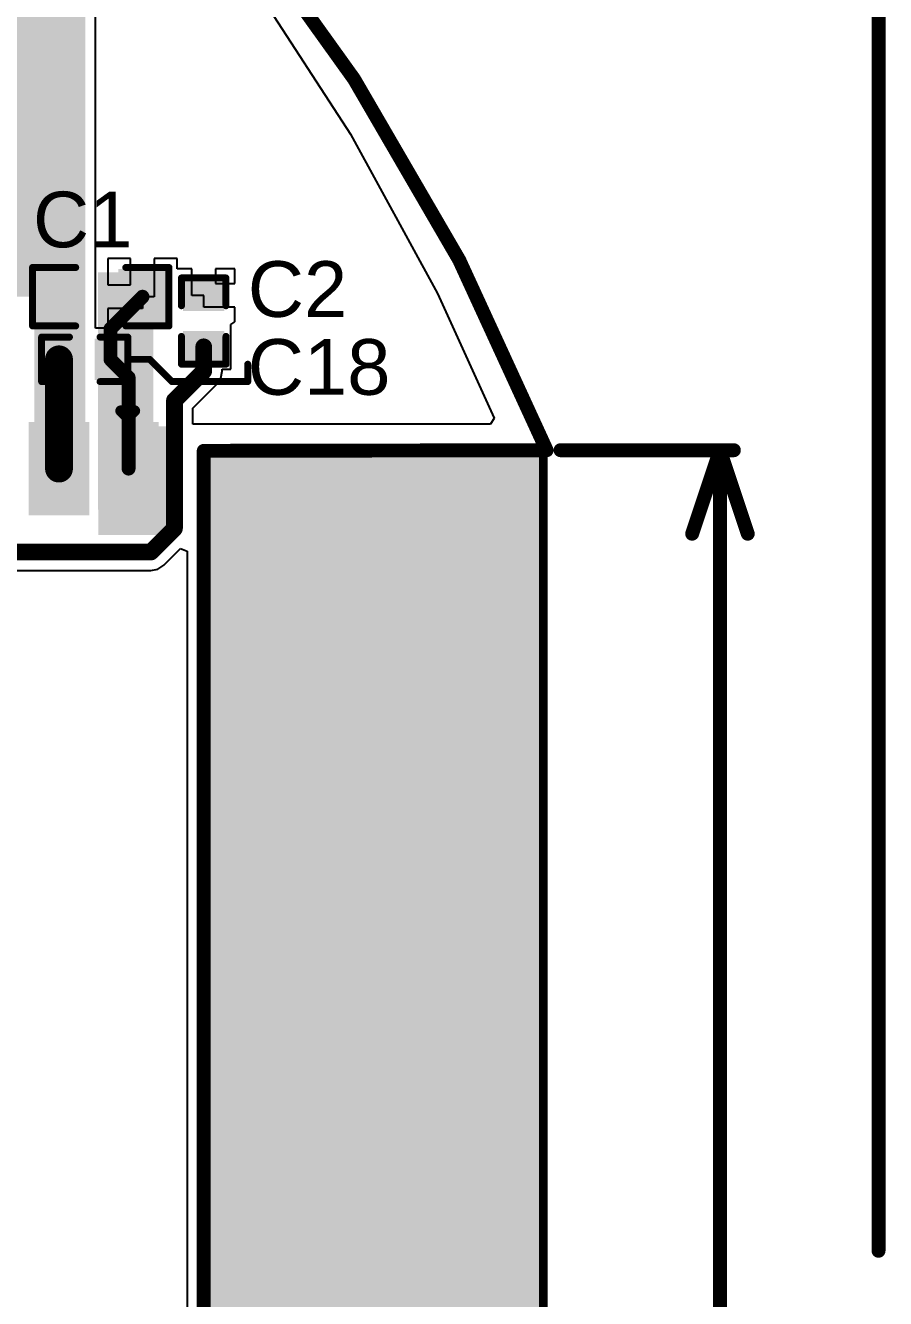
# Model space of a CAD drawing. Header units: inches. Extents: x -5 to 433, y -20 to 71.
# Drawn here: x 75.49 to 91.19, y 33.06 to 56.3 of the extents above; entities that cross this region are included whole.
import ezdxf

# ---------------------------------------------------------------- set-up
doc = ezdxf.new("R2010")
doc.units = ezdxf.units.IN
for name, color, linetype in [('Board Outline', 216, 'Continuous'), ('Deimensions', 6, 'Continuous'), ('Keep-Out Layer', 6, 'Continuous'), ('Multi-Layer', 9, 'Continuous'), ('Top Layer', 1, 'Continuous'), ('Top Overlay', 2, 'Continuous'), ('Top Paste', 8, 'Continuous'), ('Top Solder', 216, 'Continuous')]:
    doc.layers.add(name, color=color, linetype=linetype)
doc.styles.add('Arial', font='', dxfattribs={"height": 0.2})
doc.styles.get('Arial').set_extended_font_data('Arial')

msp = doc.modelspace()

# ---------------------------------------------------------------- hatches: boundary and pattern name
at = {"layer": 'Keep-Out Layer'}
msp.add_hatch(color=6, dxfattribs=at).paths.add_polyline_path([(78.775, 48.501), (78.775, 30.416), (84.871, 30.416), (84.871, 48.501)])
at = {"layer": 'Top Layer'}
for points in [[(74.384, 51.346), (76.581, 51.346), (76.581, 58.445), (74.384, 58.445)], [(75.648, 47.459), (76.581, 47.459), (76.581, 52.705), (75.648, 52.705)], [(75.717, 50.902), (75.717, 51.791), (76.479, 51.791), (76.479, 50.902)], [(76.81, 47.459), (77.818, 47.459), (77.818, 51.791), (76.81, 51.791)], [(77.241, 50.902), (77.241, 51.791), (78.003, 51.791), (78.003, 50.902)], [(78.422, 51.6), (79.057, 51.6), (79.057, 51.143), (78.422, 51.143)], [(78.422, 50.66), (79.057, 50.66), (79.057, 50.203), (78.422, 50.203)], [(76.327, 50.521), (76.327, 49.886), (75.87, 49.886), (75.87, 50.521)], [(77.267, 50.521), (77.267, 49.886), (76.81, 49.886), (76.81, 50.521)], [(76.548, 48.959), (76.548, 47.459), (75.648, 47.459), (75.648, 48.959)], [(77.818, 48.959), (77.818, 47.459), (76.918, 47.459), (76.918, 48.959)]]:
    msp.add_hatch(color=1, dxfattribs=at).paths.add_polyline_path(points)
at = {"layer": 'Top Overlay'}
for points in [[(77.85, 48.979), (77.85, 46.999), (78.29, 46.999), (78.29, 48.979)], [(76.816, 47.417), (76.816, 46.999), (77.894, 46.999), (77.894, 47.417)], [(80.071, 47.358), (80.071, 46.647), (84.236, 46.647), (84.236, 47.358)], [(83.703, 47.358), (83.703, 44.894), (84.236, 44.894), (84.236, 47.358)], [(84.236, 44.894), (84.236, 45.605), (80.071, 45.605), (80.071, 44.894)], [(83.703, 44.97), (83.703, 42.43), (84.236, 42.43), (84.236, 44.97)], [(81.696, 42.964), (81.696, 40.424), (82.23, 40.424), (82.23, 42.964)], [(81.696, 42.43), (84.236, 42.43), (84.236, 42.964), (81.696, 42.964)], [(81.696, 40.424), (84.236, 40.424), (84.236, 40.957), (81.696, 40.957)], [(83.703, 40.957), (83.703, 38.417), (84.236, 38.417), (84.236, 40.957)], [(81.696, 38.95), (81.696, 36.41), (82.23, 36.41), (82.23, 38.95)], [(84.236, 38.95), (81.696, 38.95), (81.696, 38.417), (84.236, 38.417)], [(81.696, 36.41), (84.236, 36.41), (84.236, 36.944), (81.696, 36.944)], [(83.703, 36.944), (83.703, 34.404), (84.236, 34.404), (84.236, 36.944)], [(81.696, 34.937), (81.696, 32.397), (82.23, 32.397), (82.23, 34.937)], [(81.696, 34.404), (84.236, 34.404), (84.236, 34.937), (81.696, 34.937)]]:
    msp.add_hatch(color=2, dxfattribs=at).paths.add_polyline_path(points)
at = {"layer": 'Top Paste'}
for points in [[(75.717, 50.902), (75.717, 51.791), (76.479, 51.791), (76.479, 50.902)], [(77.241, 50.902), (77.241, 51.791), (78.003, 51.791), (78.003, 50.902)], [(78.422, 51.6), (79.057, 51.6), (79.057, 51.143), (78.422, 51.143)], [(78.422, 50.66), (79.057, 50.66), (79.057, 50.203), (78.422, 50.203)], [(76.327, 50.521), (76.327, 49.886), (75.87, 49.886), (75.87, 50.521)], [(77.267, 50.521), (77.267, 49.886), (76.81, 49.886), (76.81, 50.521)], [(76.548, 48.959), (76.548, 47.459), (75.648, 47.459), (75.648, 48.959)], [(77.818, 48.959), (77.818, 47.459), (76.918, 47.459), (76.918, 48.959)]]:
    msp.add_hatch(color=8, dxfattribs=at).paths.add_polyline_path(points)
at = {"layer": 'Top Solder'}
for points in [[(75.657, 50.842), (75.657, 51.851), (76.539, 51.851), (76.539, 50.842)], [(77.181, 50.842), (77.181, 51.851), (78.063, 51.851), (78.063, 50.842)], [(78.363, 51.66), (79.117, 51.66), (79.117, 51.083), (78.363, 51.083)], [(78.363, 50.72), (79.117, 50.72), (79.117, 50.143), (78.363, 50.143)], [(76.387, 50.581), (76.387, 49.826), (75.81, 49.826), (75.81, 50.581)], [(77.327, 50.581), (77.327, 49.826), (76.75, 49.826), (76.75, 50.581)], [(76.65, 49.06), (76.65, 47.357), (75.547, 47.357), (75.547, 49.06)], [(77.92, 49.06), (77.92, 47.357), (76.817, 47.357), (76.817, 49.06)]]:
    msp.add_hatch(color=216, dxfattribs=at).paths.add_polyline_path(points)

# ---------------------------------------------------------------- linework, layer by layer
at = {"layer": 'Board Outline'}
for points in [[(76.75, 61.298, 0.254, 0.254, -0.095808), (85, 48.544, 0.254, 0.254, 0)], [(78.74, 48.533, 0.254, 0.254, 0), (85, 48.544, 0.254, 0.254, 0)], [(78.74, 30.393, 0.254, 0.254, 0), (78.74, 48.533, 0.254, 0.254, 0)]]:
    msp.add_lwpolyline(points, format="xyseb", dxfattribs=at)
for points in [[(78.677, 48.533, 0.127, 0.127, 1), (78.803, 48.533, 0.127, 0.127, 1)], [(78.677, 48.533, 0.127, 0.127, 1), (78.803, 48.533, 0.127, 0.127, 1)], [(84.936, 48.544, 0.127, 0.127, 1), (85.063, 48.544, 0.127, 0.127, 1)], [(84.936, 48.544, 0.127, 0.127, 1), (85.063, 48.544, 0.127, 0.127, 1)]]:
    msp.add_lwpolyline(points, format="xyseb", close=True, dxfattribs=at)
at = {"layer": 'Deimensions'}
for points in [[(91.059, 33.931, 0.254, 0.254, 0), (91.059, 70.714, 0.254, 0.254, 0)], [(85.254, 48.544, 0.254, 0.254, 0), (88.417, 48.544, 0.254, 0.254, 0)], [(87.655, 47.02, 0.254, 0.254, 0), (88.163, 48.544, 0.254, 0.254, 0)], [(88.163, 48.544, 0.254, 0.254, 0), (88.671, 47.02, 0.254, 0.254, 0)], [(88.163, 29.512, 0.254, 0.254, 0), (88.163, 48.544, 0.254, 0.254, 0)]]:
    msp.add_lwpolyline(points, format="xyseb", dxfattribs=at)
for points in [[(85.19, 48.544, 0.127, 0.127, 1), (85.317, 48.544, 0.127, 0.127, 1)], [(88.1, 48.544, 0.127, 0.127, 1), (88.227, 48.544, 0.127, 0.127, 1)], [(88.1, 48.544, 0.127, 0.127, 1), (88.227, 48.544, 0.127, 0.127, 1)], [(88.1, 48.544, 0.127, 0.127, 1), (88.227, 48.544, 0.127, 0.127, 1)], [(88.354, 48.544, 0.127, 0.127, 1), (88.481, 48.544, 0.127, 0.127, 1)], [(87.592, 47.02, 0.127, 0.127, 1), (87.719, 47.02, 0.127, 0.127, 1)], [(88.608, 47.02, 0.127, 0.127, 1), (88.735, 47.02, 0.127, 0.127, 1)], [(90.995, 33.931, 0.127, 0.127, 1), (91.122, 33.931, 0.127, 0.127, 1)]]:
    msp.add_lwpolyline(points, format="xyseb", close=True, dxfattribs=at)
at = {"layer": 'Multi-Layer'}
for p, q in [((78.74, 48.533), (85, 48.544)), ((78.74, 30.397), (78.74, 48.533)), ((85, 48.544), (85, 30.411))]:
    msp.add_line(p, q, dxfattribs=at)
at = {"layer": 'Top Layer'}
for p, q in [((76.762, 52.705), (76.762, 58.445)), ((79.511, 57.258), (81.42, 54.311)), ((81.42, 54.311), (83.006, 51.404)), ((76.762, 50.775), (76.762, 52.705)), ((77.406, 52.045), (76.987, 52.045)), ((76.987, 52.045), (76.987, 51.562)), ((77.406, 51.562), (77.406, 52.045)), ((78.257, 52.045), (77.838, 52.045)), ((77.838, 52.045), (77.838, 51.346)), ((78.257, 51.854), (78.257, 52.045)), ((78.524, 51.854), (78.257, 51.854)), ((78.524, 51.371), (78.524, 51.854)), ((79.311, 51.854), (78.956, 51.854)), ((78.956, 51.854), (78.956, 51.587)), ((79.311, 51.587), (79.311, 51.854)), ((78.956, 51.587), (79.311, 51.587)), ((76.987, 51.562), (77.406, 51.562)), ((78.74, 51.371), (78.524, 51.371)), ((78.74, 51.156), (78.74, 51.371)), ((83.006, 51.404), (84.04, 49.129)), ((77.622, 51.13), (76.987, 51.13)), ((76.987, 51.13), (76.987, 50.775)), ((77.838, 51.346), (77.622, 51.346)), ((77.622, 51.346), (77.622, 51.13)), ((79.311, 51.156), (78.74, 51.156)), ((79.311, 50.889), (79.311, 51.156)), ((76.987, 50.775), (76.762, 50.775)), ((79.235, 50.838), (79.311, 50.889)), ((79.235, 50.025), (79.235, 50.838)), ((79.311, 50.889), (79.311, 50.889)), ((79.051, 49.858), (79.077, 49.987)), ((79.077, 49.987), (79.077, 50.025)), ((79.077, 50.025), (79.235, 50.025)), ((78.543, 49.314), (78.978, 49.749)), ((78.978, 49.749), (79.051, 49.858)), ((78.543, 49.022), (78.543, 49.314)), ((84.04, 49.129), (83.972, 49.022)), ((83.972, 49.022), (78.543, 49.022)), ((78.013, 46.447), (78.318, 46.752)), ((78.318, 46.752), (78.435, 46.704)), ((78.435, 46.704), (78.435, 30.277)), ((75.205, 46.349), (77.775, 46.349)), ((77.775, 46.349), (77.904, 46.374)), ((77.904, 46.374), (78.013, 46.447))]:
    msp.add_line(p, q, dxfattribs=at)
for points in [[(77.038, 50.762, 0.254, 0.254, 0), (77.622, 51.346, 0.254, 0.254, 0)], [(77.038, 50.203, 0.254, 0.254, 0), (77.038, 50.762, 0.254, 0.254, 0)], [(76.098, 48.209, 0.508, 0.508, 0), (76.098, 50.203, 0.508, 0.508, 0)], [(78.74, 49.987, 0.305, 0.305, 0), (78.74, 50.432, 0.305, 0.305, 0)], [(77.038, 50.203, 0.254, 0.254, 0), (77.368, 49.873, 0.254, 0.254, 0)], [(77.368, 48.209, 0.254, 0.254, 0), (77.368, 49.873, 0.254, 0.254, 0)], [(78.207, 49.454, 0.305, 0.305, 0), (78.74, 49.987, 0.305, 0.305, 0)], [(78.207, 47.117, 0.305, 0.305, 0), (78.207, 49.454, 0.305, 0.305, 0)], [(77.775, 46.685, 0.305, 0.305, 0), (78.207, 47.117, 0.305, 0.305, 0)], [(75.205, 46.685, 0.305, 0.305, 0), (77.775, 46.685, 0.305, 0.305, 0)]]:
    msp.add_lwpolyline(points, format="xyseb", dxfattribs=at)
for points in [[(77.559, 51.346, 0.127, 0.127, 1), (77.686, 51.346, 0.127, 0.127, 1)], [(76.975, 50.762, 0.127, 0.127, 1), (77.102, 50.762, 0.127, 0.127, 1)], [(76.975, 50.762, 0.127, 0.127, 1), (77.102, 50.762, 0.127, 0.127, 1)], [(75.971, 50.203, 0.254, 0.254, 1), (76.225, 50.203, 0.254, 0.254, 1)], [(78.664, 50.432, 0.152, 0.152, 1), (78.816, 50.432, 0.152, 0.152, 1)], [(76.975, 50.203, 0.127, 0.127, 1), (77.102, 50.203, 0.127, 0.127, 1)], [(76.975, 50.203, 0.127, 0.127, 1), (77.102, 50.203, 0.127, 0.127, 1)], [(77.305, 49.873, 0.127, 0.127, 1), (77.432, 49.873, 0.127, 0.127, 1)], [(77.305, 49.873, 0.127, 0.127, 1), (77.432, 49.873, 0.127, 0.127, 1)], [(78.664, 49.987, 0.152, 0.152, 1), (78.816, 49.987, 0.152, 0.152, 1)], [(78.664, 49.987, 0.152, 0.152, 1), (78.816, 49.987, 0.152, 0.152, 1)], [(78.13, 49.454, 0.152, 0.152, 1), (78.283, 49.454, 0.152, 0.152, 1)], [(78.13, 49.454, 0.152, 0.152, 1), (78.283, 49.454, 0.152, 0.152, 1)], [(75.971, 48.209, 0.254, 0.254, 1), (76.225, 48.209, 0.254, 0.254, 1)], [(77.305, 48.209, 0.127, 0.127, 1), (77.432, 48.209, 0.127, 0.127, 1)], [(78.13, 47.117, 0.152, 0.152, 1), (78.283, 47.117, 0.152, 0.152, 1)], [(78.13, 47.117, 0.152, 0.152, 1), (78.283, 47.117, 0.152, 0.152, 1)], [(77.699, 46.685, 0.152, 0.152, 1), (77.851, 46.685, 0.152, 0.152, 1)], [(77.699, 46.685, 0.152, 0.152, 1), (77.851, 46.685, 0.152, 0.152, 1)]]:
    msp.add_lwpolyline(points, format="xyseb", close=True, dxfattribs=at)
at = {"layer": 'Top Overlay'}
for points in [[(75.616, 51.88, 0.127, 0.127, 0), (76.403, 51.88, 0.127, 0.127, 0)], [(75.616, 50.813, 0.127, 0.127, 0), (75.616, 51.88, 0.127, 0.127, 0)], [(77.318, 51.88, 0.127, 0.127, 0), (78.105, 51.88, 0.127, 0.127, 0)], [(78.105, 50.813, 0.127, 0.127, 0), (78.105, 51.88, 0.127, 0.127, 0)], [(78.334, 51.689, 0.127, 0.127, 0), (79.146, 51.689, 0.127, 0.127, 0)], [(78.334, 51.181, 0.127, 0.127, 0), (78.334, 51.689, 0.127, 0.127, 0)], [(79.146, 51.181, 0.127, 0.127, 0), (79.146, 51.689, 0.127, 0.127, 0)], [(75.616, 50.813, 0.127, 0.127, 0), (76.403, 50.813, 0.127, 0.127, 0)], [(75.781, 50.609, 0.127, 0.127, 0), (76.289, 50.609, 0.127, 0.127, 0)], [(75.781, 49.797, 0.127, 0.127, 0), (75.781, 50.609, 0.127, 0.127, 0)], [(76.848, 50.609, 0.127, 0.127, 0), (77.356, 50.609, 0.127, 0.127, 0)], [(77.318, 50.813, 0.127, 0.127, 0), (78.105, 50.813, 0.127, 0.127, 0)], [(77.356, 49.797, 0.127, 0.127, 0), (77.356, 50.609, 0.127, 0.127, 0)], [(78.334, 50.114, 0.127, 0.127, 0), (78.334, 50.622, 0.127, 0.127, 0)], [(79.146, 50.114, 0.127, 0.127, 0), (79.146, 50.622, 0.127, 0.127, 0)], [(77.356, 50.203, 0.127, 0.127, 0), (77.754, 50.203, 0.127, 0.127, 0)], [(77.754, 50.203, 0.127, 0.127, 0), (78.161, 49.797, 0.127, 0.127, 0)], [(78.334, 50.114, 0.127, 0.127, 0), (79.146, 50.114, 0.127, 0.127, 0)], [(79.545, 49.797, 0.127, 0.127, 0), (79.545, 50.114, 0.127, 0.127, 0)], [(75.781, 49.797, 0.127, 0.127, 0), (76.289, 49.797, 0.127, 0.127, 0)], [(76.848, 49.797, 0.127, 0.127, 0), (77.356, 49.797, 0.127, 0.127, 0)], [(78.161, 49.797, 0.127, 0.127, 0), (79.545, 49.797, 0.127, 0.127, 0)], [(77.226, 49.263, 0.2, 0.2, 0), (77.48, 49.263, 0.2, 0.2, 0)], [(77.226, 49.263, 0.2, 0.2, 0), (77.353, 49.136, 0.2, 0.2, 0)], [(77.353, 49.136, 0.2, 0.2, 0), (77.48, 49.263, 0.2, 0.2, 0)], [(78.732, 48.554, 0.127, 0.127, 0), (84.922, 48.554, 0.127, 0.127, 0)], [(78.732, 48.554, 0.127, 0.127, 0), (78.732, 30.373, 0.127, 0.127, 0)], [(84.922, 48.554, 0.127, 0.127, 0), (84.922, 30.368, 0.127, 0.127, 0)]]:
    msp.add_lwpolyline(points, format="xyseb", dxfattribs=at)
for points in [[(75.584, 51.88, 0.0635, 0.0635, 1), (75.648, 51.88, 0.0635, 0.0635, 1)], [(75.584, 51.88, 0.0635, 0.0635, 1), (75.648, 51.88, 0.0635, 0.0635, 1)], [(76.371, 51.88, 0.0635, 0.0635, 1), (76.435, 51.88, 0.0635, 0.0635, 1)], [(77.286, 51.88, 0.0635, 0.0635, 1), (77.349, 51.88, 0.0635, 0.0635, 1)], [(78.073, 51.88, 0.0635, 0.0635, 1), (78.137, 51.88, 0.0635, 0.0635, 1)], [(78.073, 51.88, 0.0635, 0.0635, 1), (78.137, 51.88, 0.0635, 0.0635, 1)], [(78.302, 51.689, 0.0635, 0.0635, 1), (78.365, 51.689, 0.0635, 0.0635, 1)], [(78.302, 51.689, 0.0635, 0.0635, 1), (78.365, 51.689, 0.0635, 0.0635, 1)], [(79.115, 51.689, 0.0635, 0.0635, 1), (79.178, 51.689, 0.0635, 0.0635, 1)], [(79.115, 51.689, 0.0635, 0.0635, 1), (79.178, 51.689, 0.0635, 0.0635, 1)], [(78.302, 51.181, 0.0635, 0.0635, 1), (78.365, 51.181, 0.0635, 0.0635, 1)], [(79.115, 51.181, 0.0635, 0.0635, 1), (79.178, 51.181, 0.0635, 0.0635, 1)], [(75.584, 50.813, 0.0635, 0.0635, 1), (75.648, 50.813, 0.0635, 0.0635, 1)], [(75.584, 50.813, 0.0635, 0.0635, 1), (75.648, 50.813, 0.0635, 0.0635, 1)], [(75.749, 50.609, 0.0635, 0.0635, 1), (75.813, 50.609, 0.0635, 0.0635, 1)], [(75.749, 50.609, 0.0635, 0.0635, 1), (75.813, 50.609, 0.0635, 0.0635, 1)], [(76.257, 50.609, 0.0635, 0.0635, 1), (76.321, 50.609, 0.0635, 0.0635, 1)], [(76.371, 50.813, 0.0635, 0.0635, 1), (76.435, 50.813, 0.0635, 0.0635, 1)], [(76.816, 50.609, 0.0635, 0.0635, 1), (76.879, 50.609, 0.0635, 0.0635, 1)], [(77.286, 50.813, 0.0635, 0.0635, 1), (77.349, 50.813, 0.0635, 0.0635, 1)], [(77.324, 50.609, 0.0635, 0.0635, 1), (77.387, 50.609, 0.0635, 0.0635, 1)], [(77.324, 50.609, 0.0635, 0.0635, 1), (77.387, 50.609, 0.0635, 0.0635, 1)], [(78.073, 50.813, 0.0635, 0.0635, 1), (78.137, 50.813, 0.0635, 0.0635, 1)], [(78.073, 50.813, 0.0635, 0.0635, 1), (78.137, 50.813, 0.0635, 0.0635, 1)], [(78.302, 50.622, 0.0635, 0.0635, 1), (78.365, 50.622, 0.0635, 0.0635, 1)], [(79.115, 50.622, 0.0635, 0.0635, 1), (79.178, 50.622, 0.0635, 0.0635, 1)], [(77.324, 50.203, 0.0635, 0.0635, 1), (77.387, 50.203, 0.0635, 0.0635, 1)], [(77.723, 50.203, 0.0635, 0.0635, 1), (77.786, 50.203, 0.0635, 0.0635, 1)], [(77.723, 50.203, 0.0635, 0.0635, 1), (77.786, 50.203, 0.0635, 0.0635, 1)], [(78.302, 50.114, 0.0635, 0.0635, 1), (78.365, 50.114, 0.0635, 0.0635, 1)], [(78.302, 50.114, 0.0635, 0.0635, 1), (78.365, 50.114, 0.0635, 0.0635, 1)], [(79.115, 50.114, 0.0635, 0.0635, 1), (79.178, 50.114, 0.0635, 0.0635, 1)], [(79.115, 50.114, 0.0635, 0.0635, 1), (79.178, 50.114, 0.0635, 0.0635, 1)], [(79.513, 50.114, 0.0635, 0.0635, 1), (79.576, 50.114, 0.0635, 0.0635, 1)], [(75.749, 49.797, 0.0635, 0.0635, 1), (75.813, 49.797, 0.0635, 0.0635, 1)], [(75.749, 49.797, 0.0635, 0.0635, 1), (75.813, 49.797, 0.0635, 0.0635, 1)], [(76.257, 49.797, 0.0635, 0.0635, 1), (76.321, 49.797, 0.0635, 0.0635, 1)], [(76.816, 49.797, 0.0635, 0.0635, 1), (76.879, 49.797, 0.0635, 0.0635, 1)], [(77.324, 49.797, 0.0635, 0.0635, 1), (77.387, 49.797, 0.0635, 0.0635, 1)], [(77.324, 49.797, 0.0635, 0.0635, 1), (77.387, 49.797, 0.0635, 0.0635, 1)], [(78.129, 49.797, 0.0635, 0.0635, 1), (78.192, 49.797, 0.0635, 0.0635, 1)], [(78.129, 49.797, 0.0635, 0.0635, 1), (78.192, 49.797, 0.0635, 0.0635, 1)], [(79.513, 49.797, 0.0635, 0.0635, 1), (79.576, 49.797, 0.0635, 0.0635, 1)], [(79.513, 49.797, 0.0635, 0.0635, 1), (79.576, 49.797, 0.0635, 0.0635, 1)], [(77.176, 49.263, 0.1, 0.1, 1), (77.276, 49.263, 0.1, 0.1, 1)], [(77.176, 49.263, 0.1, 0.1, 1), (77.276, 49.263, 0.1, 0.1, 1)], [(77.43, 49.263, 0.1, 0.1, 1), (77.53, 49.263, 0.1, 0.1, 1)], [(77.43, 49.263, 0.1, 0.1, 1), (77.53, 49.263, 0.1, 0.1, 1)], [(77.303, 49.136, 0.1, 0.1, 1), (77.403, 49.136, 0.1, 0.1, 1)], [(77.303, 49.136, 0.1, 0.1, 1), (77.403, 49.136, 0.1, 0.1, 1)], [(78.701, 48.554, 0.0635, 0.0635, 1), (78.764, 48.554, 0.0635, 0.0635, 1)], [(78.701, 48.554, 0.0635, 0.0635, 1), (78.764, 48.554, 0.0635, 0.0635, 1)], [(84.891, 48.554, 0.0635, 0.0635, 1), (84.954, 48.554, 0.0635, 0.0635, 1)], [(84.891, 48.554, 0.0635, 0.0635, 1), (84.954, 48.554, 0.0635, 0.0635, 1)]]:
    msp.add_lwpolyline(points, format="xyseb", close=True, dxfattribs=at)

# ---------------------------------------------------------------- texts
at = {"layer": 'Top Overlay', "style": 'Arial'}
for s, p in [('C1', (75.624, 52.248)), ('C2', (79.545, 50.978)), ('C18', (79.545, 49.556))]:
    msp.add_text(s, height=1.016, dxfattribs=at).set_placement(p)

doc.saveas('drawing.dxf')
